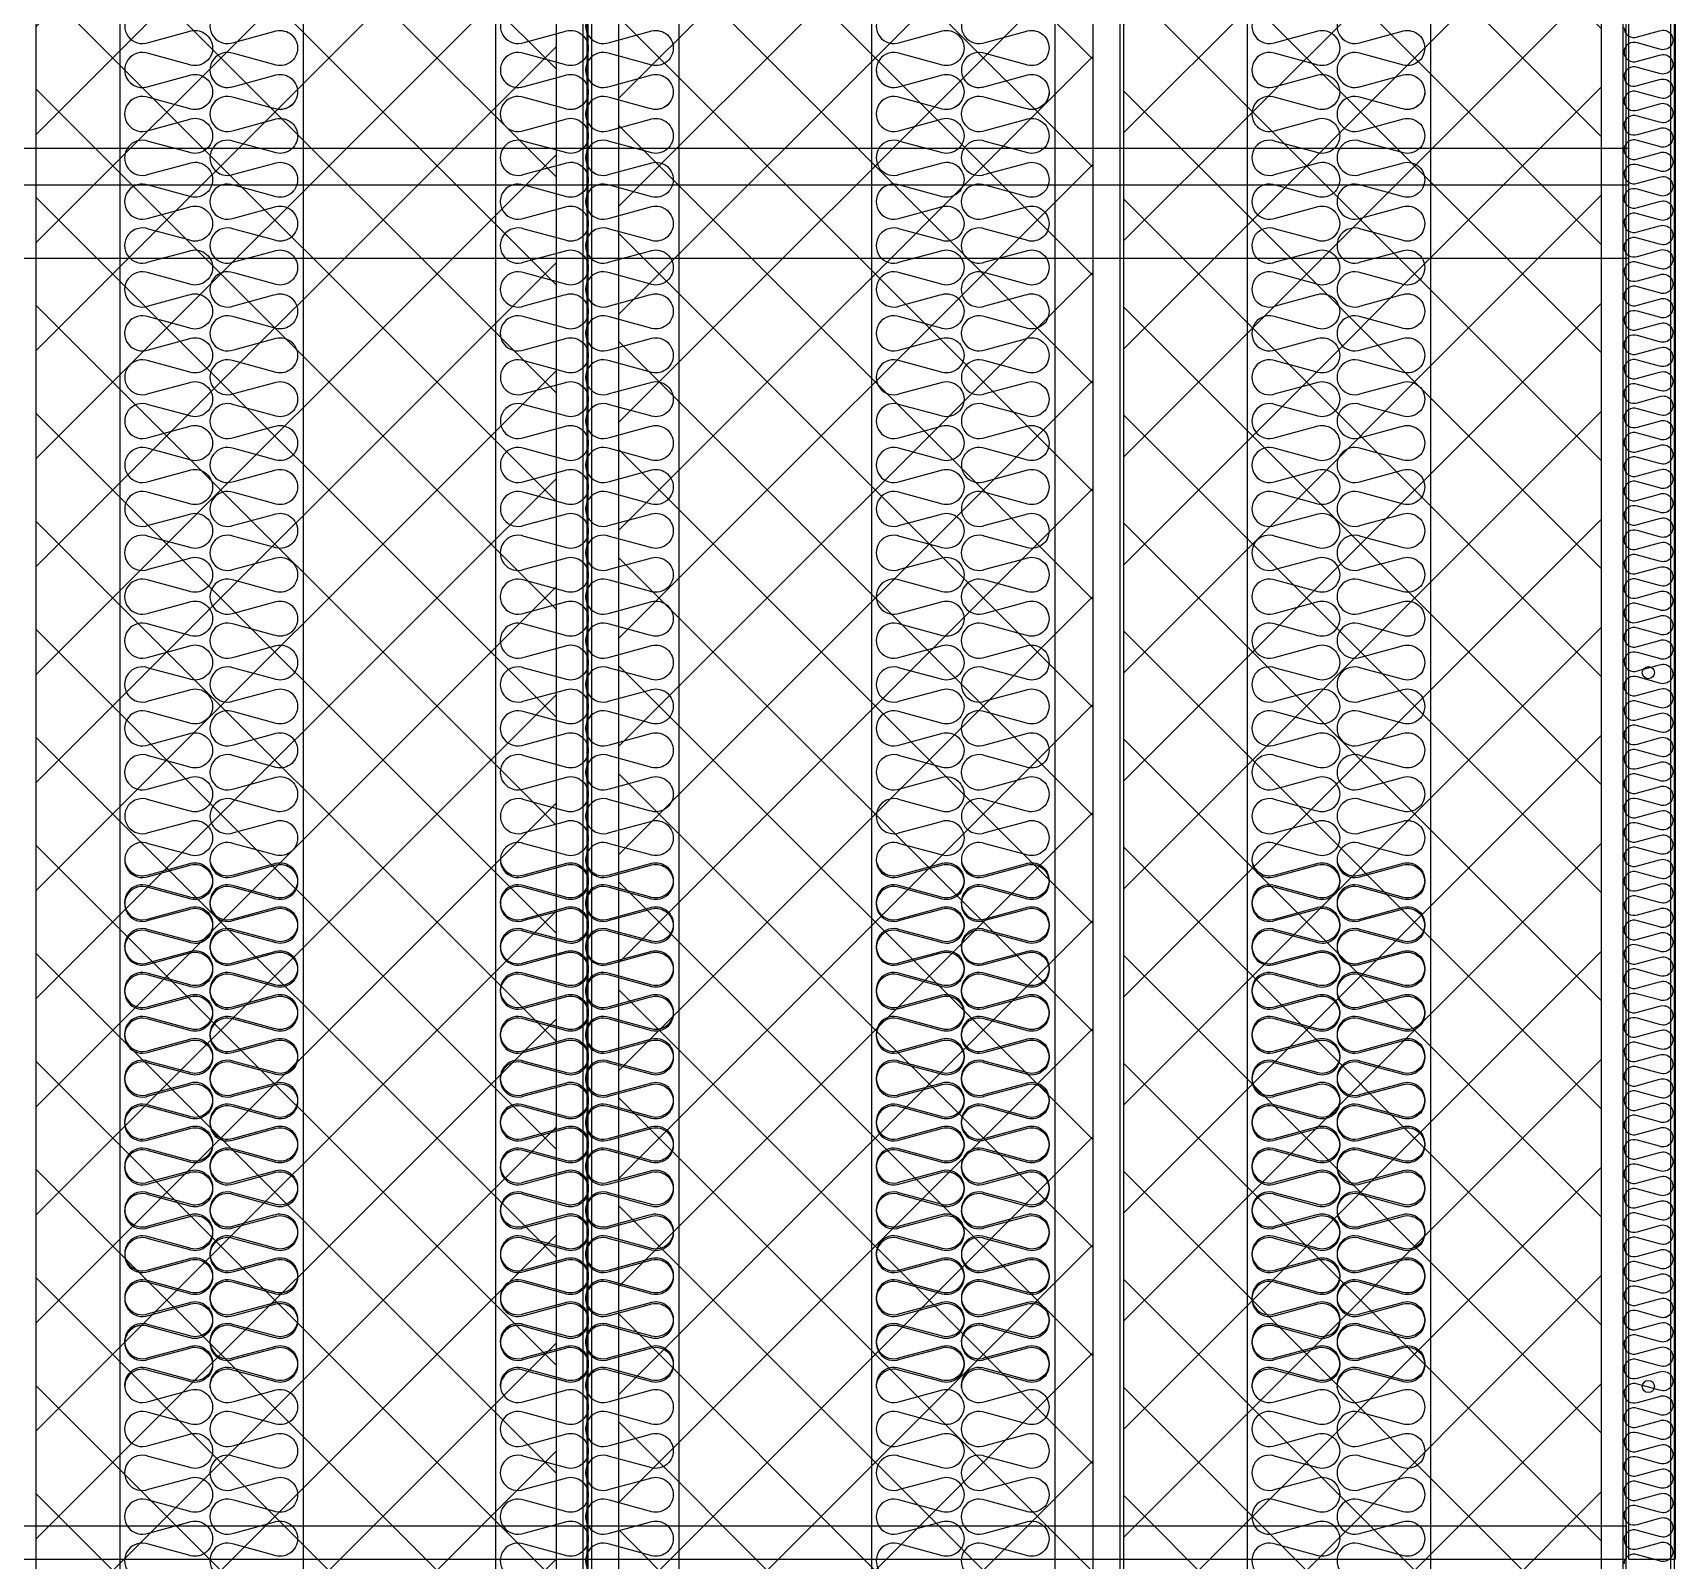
# Model space of a CAD drawing. Header units: millimetres. Extents: x 2193 to 31600, y 1908 to 22703.
# Drawn here: x 22273 to 23616, y 8611 to 9861 of the extents above; entities that cross this region are included whole.
import ezdxf

# ---------------------------------------------------------------- set-up
doc = ezdxf.new("R2010")
doc.units = ezdxf.units.MM
doc.layers.add('SMS', color=220, linetype='Continuous')

# ---------------------------------------------------------------- blocks, each defined once
blk = doc.blocks.new('SP 200RT')
at = {"color": 7}
for p, q in [((-109298.6, -79919.9), (-109298.6, -82797.9)), ((-109148.6, -79919.9), (-109148.6, -82797.9))]:
    blk.add_line(p, q, dxfattribs=at)
at = {"layer": 'SMS', "color": 5}
for points in [[(-109275.2, -81108.5, 1.449198), (-109275.2, -81135.3), (-109242.3, -81126.4, -0.524856), (-109222.8, -81139.9, -0.524856), (-109242.3, -81153.3), (-109275.2, -81144.4, 1.449198), (-109275.2, -81171.2), (-109242.3, -81162.3, -0.524856), (-109222.8, -81175.8, -0.417249), (-109237.3, -81190.1)], [(-109205.5, -81108.5, 1.449198), (-109205.5, -81135.3), (-109172.6, -81126.4, -0.524856), (-109153.2, -81139.9, -0.524856), (-109172.6, -81153.3), (-109205.5, -81144.4, 1.449198), (-109205.5, -81171.2), (-109172.6, -81162.3, -0.524856), (-109153.2, -81175.8, -0.417249), (-109167.7, -81190.1)], [(-109294.2, -81161.4, 0.446849), (-109275.2, -81171.2), (-109242.3, -81162.3, -0.524856), (-109222.8, -81175.8, -0.524856), (-109242.3, -81189.2), (-109275.2, -81180.3, 1.449198), (-109275.2, -81207.2), (-109242.3, -81198.3, -0.524856), (-109222.8, -81211.7, -0.524856), (-109242.3, -81225.1), (-109275.2, -81216.2, 1.449198), (-109275.2, -81243.1), (-109242.3, -81234.2, -0.524856), (-109222.8, -81247.6, -0.524856), (-109242.3, -81261), (-109275.2, -81252.1, 1.449198), (-109275.2, -81279), (-109242.3, -81270.1, -0.524856), (-109222.8, -81283.5, -0.524856), (-109242.3, -81296.9), (-109275.2, -81288, 1.449198), (-109275.2, -81314.9), (-109242.3, -81306, -0.524856), (-109222.8, -81319.4, -0.524856), (-109242.3, -81332.8), (-109275.2, -81323.9, 1.449198), (-109275.2, -81350.8), (-109242.3, -81341.9, -0.524856), (-109222.8, -81355.3, -0.524856), (-109242.3, -81368.8), (-109275.2, -81359.8, 1.449198), (-109275.2, -81386.7), (-109242.3, -81377.8, -0.524856), (-109222.8, -81391.2, -0.524856), (-109242.3, -81404.7), (-109275.2, -81395.8, 1.449198), (-109275.2, -81422.6), (-109242.3, -81413.7, -0.524856), (-109222.8, -81427.1, -0.524856), (-109242.3, -81440.6), (-109275.2, -81431.7, 1.449198), (-109275.2, -81458.5), (-109242.3, -81449.6, -0.524856), (-109222.8, -81463.1, -0.524856), (-109242.3, -81476.5), (-109275.2, -81467.6, 1.449198), (-109275.2, -81494.4), (-109242.3, -81485.5, -0.524856), (-109222.8, -81499, -0.524856), (-109242.3, -81512.4), (-109275.2, -81503.5, 1.449198), (-109275.2, -81530.3), (-109242.3, -81521.4, -0.524856), (-109222.8, -81534.9, -0.524856), (-109242.3, -81548.3), (-109275.2, -81539.4, 1.449198), (-109275.2, -81566.3), (-109242.3, -81557.4, -0.524856), (-109222.8, -81570.8, -0.524856), (-109242.3, -81584.2), (-109275.2, -81575.3, 1.449198), (-109275.2, -81602.2), (-109242.3, -81593.3, -0.524856), (-109222.8, -81606.7, -0.524856), (-109242.3, -81620.1), (-109275.2, -81611.2, 1.449198), (-109275.2, -81638.1), (-109242.3, -81629.2, -0.524856), (-109222.8, -81642.6, -0.524856), (-109242.3, -81656), (-109275.2, -81647.1, 1.449198), (-109275.2, -81674), (-109242.3, -81665.1, -0.524856), (-109222.8, -81678.5, -0.524856), (-109242.3, -81691.9), (-109275.2, -81683, 1.449198), (-109275.2, -81709.9), (-109242.3, -81701, -0.524856), (-109222.8, -81714.4, -0.524856), (-109242.3, -81727.9), (-109275.2, -81718.9, 1.449198), (-109275.2, -81745.8), (-109242.3, -81736.9, -0.524856), (-109222.8, -81750.3, -0.524856), (-109242.3, -81763.8), (-109275.2, -81754.9, 1.449198), (-109275.2, -81781.7), (-109242.3, -81772.8, -0.524856), (-109222.8, -81786.2, -0.524856), (-109242.3, -81799.7), (-109275.2, -81790.8, 1.449198), (-109275.2, -81817.6), (-109242.3, -81808.7, -0.524856), (-109222.8, -81822.2, -0.524856), (-109242.3, -81835.6), (-109275.2, -81826.7, 1.449198), (-109275.2, -81853.5), (-109242.3, -81844.6, -0.524856), (-109222.8, -81858.1, -0.524856), (-109242.3, -81871.5), (-109275.2, -81862.6, 1.449198), (-109275.2, -81889.4), (-109242.3, -81880.5, -0.524856), (-109222.8, -81894, -0.524856), (-109242.3, -81907.4), (-109275.2, -81898.5, 1.449198), (-109275.2, -81925.4), (-109242.3, -81916.5, -0.524856), (-109222.8, -81929.9, -0.524856), (-109242.3, -81943.3), (-109275.2, -81934.4, 1.449198), (-109275.2, -81961.3), (-109242.3, -81952.4, -0.524856), (-109222.8, -81965.8, -0.524856), (-109242.3, -81979.2), (-109275.2, -81970.3, 1.449198), (-109275.2, -81997.2), (-109242.3, -81988.3, -0.524856), (-109222.8, -82001.7, -0.524856), (-109242.3, -82015.1), (-109275.2, -82006.2, 1.449198), (-109275.2, -82033.1), (-109242.3, -82024.2, -0.524856), (-109222.8, -82037.6, -0.524856), (-109242.3, -82051), (-109275.2, -82042.1, 1.449198), (-109275.2, -82069), (-109242.3, -82060.1, -0.524856), (-109222.8, -82073.5, -0.524856), (-109242.3, -82087), (-109275.2, -82078, 1.449198), (-109275.2, -82104.9), (-109242.3, -82096, -0.524856), (-109222.8, -82109.4, -0.524856), (-109242.3, -82122.9), (-109275.2, -82114, 1.449198), (-109275.2, -82140.8), (-109242.3, -82131.9, -0.524856), (-109222.8, -82145.3, -0.524856), (-109242.3, -82158.8), (-109275.2, -82149.9, 1.449198), (-109275.2, -82176.7), (-109242.3, -82167.8, -0.524856), (-109222.8, -82181.3, -0.524856), (-109242.3, -82194.7), (-109275.2, -82185.8, 0.440524), (-109294.1, -82195.3, 0.440524)], [(-109224.5, -81161.4, 0.446849), (-109205.5, -81171.2), (-109172.6, -81162.3, -0.524856), (-109153.2, -81175.8, -0.524856), (-109172.6, -81189.2), (-109205.5, -81180.3, 1.449198), (-109205.5, -81207.2), (-109172.6, -81198.3, -0.524856), (-109153.2, -81211.7, -0.524856), (-109172.6, -81225.1), (-109205.5, -81216.2, 1.449198), (-109205.5, -81243.1), (-109172.6, -81234.2, -0.524856), (-109153.2, -81247.6, -0.524856), (-109172.6, -81261), (-109205.5, -81252.1, 1.449198), (-109205.5, -81279), (-109172.6, -81270.1, -0.524856), (-109153.2, -81283.5, -0.524856), (-109172.6, -81296.9), (-109205.5, -81288, 1.449198), (-109205.5, -81314.9), (-109172.6, -81306, -0.524856), (-109153.2, -81319.4, -0.524856), (-109172.6, -81332.8), (-109205.5, -81323.9, 1.449198), (-109205.5, -81350.8), (-109172.6, -81341.9, -0.524856), (-109153.2, -81355.3, -0.524856), (-109172.6, -81368.8), (-109205.5, -81359.8, 1.449198), (-109205.5, -81386.7), (-109172.6, -81377.8, -0.524856), (-109153.2, -81391.2, -0.524856), (-109172.6, -81404.7), (-109205.5, -81395.8, 1.449198), (-109205.5, -81422.6), (-109172.6, -81413.7, -0.524856), (-109153.2, -81427.1, -0.524856), (-109172.6, -81440.6), (-109205.5, -81431.7, 1.449198), (-109205.5, -81458.5), (-109172.6, -81449.6, -0.524856), (-109153.2, -81463.1, -0.524856), (-109172.6, -81476.5), (-109205.5, -81467.6, 1.449198), (-109205.5, -81494.4), (-109172.6, -81485.5, -0.524856), (-109153.2, -81499, -0.524856), (-109172.6, -81512.4), (-109205.5, -81503.5, 1.449198), (-109205.5, -81530.3), (-109172.6, -81521.4, -0.524856), (-109153.2, -81534.9, -0.524856), (-109172.6, -81548.3), (-109205.5, -81539.4, 1.449198), (-109205.5, -81566.3), (-109172.6, -81557.4, -0.524856), (-109153.2, -81570.8, -0.524856), (-109172.6, -81584.2), (-109205.5, -81575.3, 1.449198), (-109205.5, -81602.2), (-109172.6, -81593.3, -0.524856), (-109153.2, -81606.7, -0.524856), (-109172.6, -81620.1), (-109205.5, -81611.2, 1.449198), (-109205.5, -81638.1), (-109172.6, -81629.2, -0.524856), (-109153.2, -81642.6, -0.524856), (-109172.6, -81656), (-109205.5, -81647.1, 1.449198), (-109205.5, -81674), (-109172.6, -81665.1, -0.524856), (-109153.2, -81678.5, -0.524856), (-109172.6, -81691.9), (-109205.5, -81683, 1.449198), (-109205.5, -81709.9), (-109172.6, -81701, -0.524856), (-109153.2, -81714.4, -0.524856), (-109172.6, -81727.9), (-109205.5, -81718.9, 1.449198), (-109205.5, -81745.8), (-109172.6, -81736.9, -0.524856), (-109153.2, -81750.3, -0.524856), (-109172.6, -81763.8), (-109205.5, -81754.9, 1.449198), (-109205.5, -81781.7), (-109172.6, -81772.8, -0.524856), (-109153.2, -81786.2, -0.524856), (-109172.6, -81799.7), (-109205.5, -81790.8, 1.449198), (-109205.5, -81817.6), (-109172.6, -81808.7, -0.524856), (-109153.2, -81822.2, -0.524856), (-109172.6, -81835.6), (-109205.5, -81826.7, 1.449198), (-109205.5, -81853.5), (-109172.6, -81844.6, -0.524856), (-109153.2, -81858.1, -0.524856), (-109172.6, -81871.5), (-109205.5, -81862.6, 1.449198), (-109205.5, -81889.4), (-109172.6, -81880.5, -0.524856), (-109153.2, -81894, -0.524856), (-109172.6, -81907.4), (-109205.5, -81898.5, 1.449198), (-109205.5, -81925.4), (-109172.6, -81916.5, -0.524856), (-109153.2, -81929.9, -0.524856), (-109172.6, -81943.3), (-109205.5, -81934.4, 1.449198), (-109205.5, -81961.3), (-109172.6, -81952.4, -0.524856), (-109153.2, -81965.8, -0.524856), (-109172.6, -81979.2), (-109205.5, -81970.3, 1.449198), (-109205.5, -81997.2), (-109172.6, -81988.3, -0.524856), (-109153.2, -82001.7, -0.524856), (-109172.6, -82015.1), (-109205.5, -82006.2, 1.449198), (-109205.5, -82033.1), (-109172.6, -82024.2, -0.524856), (-109153.2, -82037.6, -0.524856), (-109172.6, -82051), (-109205.5, -82042.1, 1.449198), (-109205.5, -82069), (-109172.6, -82060.1, -0.524856), (-109153.2, -82073.5, -0.524856), (-109172.6, -82087), (-109205.5, -82078, 1.449198), (-109205.5, -82104.9), (-109172.6, -82096, -0.524856), (-109153.2, -82109.4, -0.524856), (-109172.6, -82122.9), (-109205.5, -82114, 1.449198), (-109205.5, -82140.8), (-109172.6, -82131.9, -0.524856), (-109153.2, -82145.3, -0.524856), (-109172.6, -82158.8), (-109205.5, -82149.9, 1.449198), (-109205.5, -82176.7), (-109172.6, -82167.8, -0.524856), (-109153.2, -82181.3, -0.524856), (-109172.6, -82194.7), (-109205.5, -82185.8, 0.440524), (-109224.5, -82195.3, 0.440524)], [(-109294.2, -81806.4, 0.446849), (-109275.2, -81816.2), (-109242.3, -81807.3, -0.524856), (-109222.8, -81820.8, -0.524856), (-109242.3, -81834.2), (-109275.2, -81825.3, 1.449198), (-109275.2, -81852.2), (-109242.3, -81843.3, -0.524856), (-109222.8, -81856.7, -0.524856), (-109242.3, -81870.1), (-109275.2, -81861.2, 1.449198), (-109275.2, -81888.1), (-109242.3, -81879.2, -0.524856), (-109222.8, -81892.6, -0.524856), (-109242.3, -81906), (-109275.2, -81897.1, 1.449198), (-109275.2, -81924), (-109242.3, -81915.1, -0.524856), (-109222.8, -81928.5, -0.524856), (-109242.3, -81941.9), (-109275.2, -81933, 1.449198), (-109275.2, -81959.9), (-109242.3, -81951, -0.524856), (-109222.8, -81964.4, -0.524856), (-109242.3, -81977.8), (-109275.2, -81968.9, 1.449198), (-109275.2, -81995.8), (-109242.3, -81986.9, -0.524856), (-109222.8, -82000.3, -0.524856), (-109242.3, -82013.8), (-109275.2, -82004.8, 1.449198), (-109275.2, -82031.7), (-109242.3, -82022.8, -0.524856), (-109222.8, -82036.2, -0.524856), (-109242.3, -82049.7), (-109275.2, -82040.8, 1.449198), (-109275.2, -82067.6), (-109242.3, -82058.7, -0.524856), (-109222.8, -82072.1, -0.524856), (-109242.3, -82085.6), (-109275.2, -82076.7, 1.449198), (-109275.2, -82103.5), (-109242.3, -82094.6, -0.524856), (-109222.8, -82108.1, -0.524856), (-109242.3, -82121.5), (-109275.2, -82112.6, 1.449198), (-109275.2, -82139.4), (-109242.3, -82130.5, -0.524856), (-109222.8, -82144, -0.524856), (-109242.3, -82157.4), (-109275.2, -82148.5, 1.449198), (-109275.2, -82175.3), (-109242.3, -82166.4, -0.524856), (-109222.8, -82179.9, -0.524856), (-109242.3, -82193.3), (-109275.2, -82184.4, 1.449198), (-109275.2, -82211.3), (-109242.3, -82202.4, -0.524856), (-109222.8, -82215.8, -0.524856), (-109242.3, -82229.2), (-109275.2, -82220.3, 1.449198), (-109275.2, -82247.2), (-109242.3, -82238.3, -0.524856), (-109222.8, -82251.7, -0.524856), (-109242.3, -82265.1), (-109275.2, -82256.2, 1.449198), (-109275.2, -82283.1), (-109242.3, -82274.2, -0.524856), (-109222.8, -82287.6, -0.524856), (-109242.3, -82301), (-109275.2, -82292.1, 1.449198), (-109275.2, -82319), (-109242.3, -82310.1, -0.524856), (-109222.8, -82323.5, -0.524856), (-109242.3, -82336.9), (-109275.2, -82328, 1.449198), (-109275.2, -82354.9), (-109242.3, -82346, -0.524856), (-109222.8, -82359.4, -0.524856), (-109242.3, -82372.9), (-109275.2, -82363.9, 1.449198), (-109275.2, -82390.8)], [(-109224.5, -81806.4, 0.446849), (-109205.5, -81816.2), (-109172.6, -81807.3, -0.524856), (-109153.2, -81820.8, -0.524856), (-109172.6, -81834.2), (-109205.5, -81825.3, 1.449198), (-109205.5, -81852.2), (-109172.6, -81843.3, -0.524856), (-109153.2, -81856.7, -0.524856), (-109172.6, -81870.1), (-109205.5, -81861.2, 1.449198), (-109205.5, -81888.1), (-109172.6, -81879.2, -0.524856), (-109153.2, -81892.6, -0.524856), (-109172.6, -81906), (-109205.5, -81897.1, 1.449198), (-109205.5, -81924), (-109172.6, -81915.1, -0.524856), (-109153.2, -81928.5, -0.524856), (-109172.6, -81941.9), (-109205.5, -81933, 1.449198), (-109205.5, -81959.9), (-109172.6, -81951, -0.524856), (-109153.2, -81964.4, -0.524856), (-109172.6, -81977.8), (-109205.5, -81968.9, 1.449198), (-109205.5, -81995.8), (-109172.6, -81986.9, -0.524856), (-109153.2, -82000.3, -0.524856), (-109172.6, -82013.8), (-109205.5, -82004.8, 1.449198), (-109205.5, -82031.7), (-109172.6, -82022.8, -0.524856), (-109153.2, -82036.2, -0.524856), (-109172.6, -82049.7), (-109205.5, -82040.8, 1.449198), (-109205.5, -82067.6), (-109172.6, -82058.7, -0.524856), (-109153.2, -82072.1, -0.524856), (-109172.6, -82085.6), (-109205.5, -82076.7, 1.449198), (-109205.5, -82103.5), (-109172.6, -82094.6, -0.524856), (-109153.2, -82108.1, -0.524856), (-109172.6, -82121.5), (-109205.5, -82112.6, 1.449198), (-109205.5, -82139.4), (-109172.6, -82130.5, -0.524856), (-109153.2, -82144, -0.524856), (-109172.6, -82157.4), (-109205.5, -82148.5, 1.449198), (-109205.5, -82175.3), (-109172.6, -82166.4, -0.524856), (-109153.2, -82179.9, -0.524856), (-109172.6, -82193.3), (-109205.5, -82184.4, 1.449198), (-109205.5, -82211.3), (-109172.6, -82202.4, -0.524856), (-109153.2, -82215.8, -0.524856), (-109172.6, -82229.2), (-109205.5, -82220.3, 1.449198), (-109205.5, -82247.2), (-109172.6, -82238.3, -0.524856), (-109153.2, -82251.7, -0.524856), (-109172.6, -82265.1), (-109205.5, -82256.2, 1.449198), (-109205.5, -82283.1), (-109172.6, -82274.2, -0.524856), (-109153.2, -82287.6, -0.524856), (-109172.6, -82301), (-109205.5, -82292.1, 1.449198), (-109205.5, -82319), (-109172.6, -82310.1, -0.524856), (-109153.2, -82323.5, -0.524856), (-109172.6, -82336.9), (-109205.5, -82328, 1.449198), (-109205.5, -82354.9), (-109172.6, -82346, -0.524856), (-109153.2, -82359.4, -0.524856), (-109172.6, -82372.9), (-109205.5, -82363.9, 1.449198), (-109205.5, -82390.8)], [(-109275.2, -82185.8, 1.449198), (-109275.2, -82212.6), (-109242.3, -82203.7, -0.524856), (-109222.8, -82217.2, -0.524856), (-109242.3, -82230.6), (-109275.2, -82221.7, 0.54148), (-109294.6, -82235.9, 0.54148)], [(-109205.5, -82185.8, 1.449198), (-109205.5, -82212.6), (-109172.6, -82203.7, -0.524856), (-109153.2, -82217.2, -0.524856), (-109172.6, -82230.6), (-109205.5, -82221.7, 0.54148), (-109225, -82235.9, 0.54148)]]:
    blk.add_lwpolyline(points, format="xyb", dxfattribs=at)
blk = doc.blocks.new('SCR 175')
at = {"ltscale": 500}
h = blk.add_hatch(dxfattribs=at)
h.set_pattern_fill('ANSI37', color=251, scale=500)
h.set_pattern_definition([(45, (-127082.43, -95385.714), (-44.19417, 44.19417), []), (135, (-127082.43, -95385.714), (-44.19417, -44.19417), [])])
h.paths.add_polyline_path([(-97669.3, -79941.9), (-98094.8, -79941.9), (-98094.8, -82774.9), (-97669.3, -82774.9)])
h = blk.add_hatch(dxfattribs=at)
h.set_pattern_fill('ANSI37', color=251, scale=500)
h.set_pattern_definition([(45, (-127077.43, -95385.714), (-44.19417, 44.19417), []), (135, (-127077.43, -95385.714), (-44.19417, -44.19417), [])])
h.paths.add_polyline_path([(-97618.2, -82774.9), (-97230.2, -82774.9), (-97230.2, -79941.9), (-97618.2, -79941.9)])
h = blk.add_hatch(dxfattribs=at)
h.set_pattern_fill('ANSI37', color=251, scale=500)
h.set_pattern_definition([(45, (-127254.93, -95385.714), (-44.19417, 44.19417), []), (135, (-127254.93, -95385.714), (-44.19417, -44.19417), [])])
h.paths.add_polyline_path([(-96814.3, -79941.9), (-97205.2, -79941.9), (-97205.2, -82774.9), (-96814.3, -82774.9)])
at = {"color": 251, "ltscale": 500}
for p, q in [((-97644.2, -79880.4), (-97644.2, -82836.4)), ((-97643.3, -79880.4), (-97643.3, -82836.4)), ((-96757.8, -79880.4), (-96757.8, -82836.4)), ((-97669.3, -79919.4), (-97669.3, -82797.4)), ((-97647.3, -79919.4), (-97647.3, -82797.4)), ((-97640.2, -79919.4), (-97640.2, -82797.4)), ((-97618.2, -79919.4), (-97618.2, -82797.4)), ((-96814.3, -79919.4), (-96814.3, -82797.4)), ((-96796.8, -79919.4), (-96796.8, -82797.4)), ((-96794.3, -79916.9), (-96794.3, -82799.9)), ((-98094.8, -79941.9), (-98094.8, -82774.9)), ((-97230.2, -79941.9), (-97230.2, -82774.9)), ((-97208.2, -79941.9), (-97208.2, -82774.9)), ((-97205.2, -79941.9), (-97205.2, -82774.9))]:
    blk.add_line(p, q, dxfattribs=at)
for centre in [(-96775.8, -81650.4), (-96775.8, -82234.4)]:
    blk.add_circle(centre, 5, dxfattribs=at)
blk = doc.blocks.new('2')
at = {"color": 7}
for p, q in [((23573.2, 11110.7), (23573.2, 8190.7)), ((23615.2, 11110.7), (23615.2, 8110.7))]:
    blk.add_line(p, q, dxfattribs=at)
for p, q in [((23615.2, 11110.7), (23615.2, 8110.7)), ((23577.9, 10754.3), (23577.9, 8612.4)), ((23616.1, 10754.3), (23616.1, 8612.4)), ((20955.2, 8639.7), (23576.1, 8639.7)), ((23576.1, 8639.7), (23576.1, 8612.4)), ((20955.2, 8612.4), (23576.1, 8612.4)), ((23577.9, 8612.4), (23616.1, 8612.4))]:
    blk.add_line(p, q)
at = {"ltscale": 500}
for p, q in [((20953.4, 9766.7), (23577.9, 9766.7)), ((20953.4, 9736.7), (23577.9, 9736.7)), ((20953.4, 9676.7), (23577.9, 9676.7))]:
    blk.add_line(p, q, dxfattribs=at)
at = {"layer": 'SMS', "color": 5, "elevation": 0}
for points in [[(23574.3, 9865.2, 0.524856), (23585.2, 9857.8), (23603.4, 9862.7, -1.449198), (23603.4, 9847.8), (23585.2, 9852.8, 0.524856), (23574.3, 9845.3, 0.524856), (23585.2, 9837.8), (23603.4, 9842.8, -1.449198), (23603.4, 9827.9), (23585.2, 9832.8, 0.524856), (23574.3, 9825.3, 0.524856), (23585.2, 9817.9), (23603.4, 9822.8, -1.449198), (23603.4, 9807.9), (23585.2, 9812.9, 0.524856), (23574.3, 9805.4, 0.524856), (23585.2, 9797.9), (23603.4, 9802.9, -1.449198), (23603.4, 9788), (23585.2, 9792.9, 0.524856), (23574.3, 9785.4, 0.524856), (23585.2, 9778), (23603.4, 9782.9, -1.449198), (23603.4, 9768), (23585.2, 9773, 0.524856), (23574.3, 9765.5, 0.524856), (23585.2, 9758), (23603.4, 9763, -1.449198), (23603.4, 9748.1), (23585.2, 9753, 0.524856), (23574.3, 9745.5, 0.524856), (23585.2, 9738.1), (23603.4, 9743, -1.449198), (23603.4, 9728.1), (23585.2, 9733.1, 0.524856), (23574.3, 9725.6, 0.524856), (23585.2, 9718.1), (23603.4, 9723.1, -1.449198), (23603.4, 9708.2), (23585.2, 9713.1, 0.524856), (23574.3, 9705.6, 0.524856), (23585.2, 9698.2), (23603.4, 9703.1, -1.449198), (23603.4, 9688.2), (23585.2, 9693.2, 0.524856), (23574.3, 9685.7, 0.524856), (23585.2, 9678.2), (23603.4, 9683.2, -1.449198), (23603.4, 9668.3), (23585.2, 9673.2, 0.524856), (23574.3, 9665.7, 0.524856), (23585.2, 9658.3), (23603.4, 9663.2, -1.449198), (23603.4, 9648.3), (23585.2, 9653.3, 0.524856), (23574.3, 9645.8, 0.524856), (23585.2, 9638.3), (23603.4, 9643.3, -1.449198), (23603.4, 9628.4), (23585.2, 9633.3, 0.524856), (23574.3, 9625.8, 0.524856), (23585.2, 9618.4), (23603.4, 9623.3, -1.449198), (23603.4, 9608.4), (23585.2, 9613.4, 0.524856), (23574.3, 9605.9, 0.524856), (23585.2, 9598.4), (23603.4, 9603.4, -1.449198), (23603.4, 9588.5), (23585.2, 9593.4, 0.524856), (23574.3, 9585.9, 0.524856), (23585.2, 9578.5), (23603.4, 9583.4, -1.449198), (23603.4, 9568.5), (23585.2, 9573.5, 0.524856), (23574.3, 9566, 0.524856), (23585.2, 9558.5), (23603.4, 9563.5, -1.449198), (23603.4, 9548.6), (23585.2, 9553.5, 0.524856), (23574.3, 9546, 0.524856), (23585.2, 9538.6), (23603.4, 9543.5, -1.449198), (23603.4, 9528.6), (23585.2, 9533.6, 0.524856), (23574.3, 9526.1, 0.524856), (23585.2, 9518.6), (23603.4, 9523.6, -1.449198), (23603.4, 9508.7), (23585.2, 9513.6, 0.524856), (23574.3, 9506.1, 0.524856), (23585.2, 9498.7), (23603.4, 9503.6, -1.449198), (23603.4, 9488.7), (23585.2, 9493.7, 0.524856), (23574.3, 9486.2, 0.524856), (23585.2, 9478.7), (23603.4, 9483.7, -1.449198), (23603.4, 9468.8), (23585.2, 9473.7, 0.524856), (23574.3, 9466.2, 0.524856), (23585.2, 9458.8), (23603.4, 9463.7, -1.449198), (23603.4, 9448.8), (23585.2, 9453.8, 0.524856), (23574.3, 9446.3, 0.524856), (23585.2, 9438.8), (23603.4, 9443.8, -1.449198), (23603.4, 9428.9), (23585.2, 9433.8, 0.524856), (23574.3, 9426.3, 0.524856), (23585.2, 9418.9), (23603.4, 9423.8, -1.449198), (23603.4, 9408.9), (23585.2, 9413.9, 0.524856), (23574.3, 9406.4, 0.524856), (23585.2, 9398.9), (23603.4, 9403.9, -1.449198), (23603.4, 9389), (23585.2, 9393.9, 0.524856), (23574.3, 9386.4, 0.417249), (23582.4, 9378.5)], [(23614, 9394.4, -0.446849), (23603.4, 9389), (23585.2, 9393.9, 0.524856), (23574.3, 9386.4, 0.524856), (23585.2, 9379), (23603.4, 9383.9, -1.449198), (23603.4, 9369), (23585.2, 9374, 0.524856), (23574.3, 9366.5, 0.524856), (23585.2, 9359), (23603.4, 9364, -1.449198), (23603.4, 9349.1), (23585.2, 9354, 0.524856), (23574.3, 9346.5, 0.524856), (23585.2, 9339.1), (23603.4, 9344, -1.449198), (23603.4, 9329.1), (23585.2, 9334.1, 0.524856), (23574.3, 9326.6, 0.524856), (23585.2, 9319.1), (23603.4, 9324.1, -1.449198), (23603.4, 9309.2), (23585.2, 9314.1, 0.524856), (23574.3, 9306.6, 0.524856), (23585.2, 9299.2), (23603.4, 9304.1, -1.449198), (23603.4, 9289.2), (23585.2, 9294.2, 0.524856), (23574.3, 9286.7, 0.524856), (23585.2, 9279.2), (23603.4, 9284.2, -1.449198), (23603.4, 9269.3), (23585.2, 9274.2, 0.524856), (23574.3, 9266.7, 0.524856), (23585.2, 9259.3), (23603.4, 9264.2, -1.449198), (23603.4, 9249.3), (23585.2, 9254.3, 0.524856), (23574.3, 9246.8, 0.524856), (23585.2, 9239.3), (23603.4, 9244.3, -1.449198), (23603.4, 9229.4), (23585.2, 9234.3, 0.524856), (23574.3, 9226.8, 0.524856), (23585.2, 9219.4), (23603.4, 9224.3, -1.449198), (23603.4, 9209.4), (23585.2, 9214.4, 0.524856), (23574.3, 9206.9, 0.524856), (23585.2, 9199.4), (23603.4, 9204.4, -1.449198), (23603.4, 9189.5), (23585.2, 9194.4, 0.524856), (23574.3, 9186.9, 0.524856), (23585.2, 9179.5), (23603.4, 9184.4, -1.449198), (23603.4, 9169.5), (23585.2, 9174.5, 0.524856), (23574.3, 9167, 0.524856), (23585.2, 9159.5), (23603.4, 9164.5, -1.449198), (23603.4, 9149.6), (23585.2, 9154.5, 0.524856), (23574.3, 9147, 0.524856), (23585.2, 9139.6), (23603.4, 9144.5, -1.449198), (23603.4, 9129.6), (23585.2, 9134.6, 0.524856), (23574.3, 9127.1, 0.524856), (23585.2, 9119.6), (23603.4, 9124.6, -1.449198), (23603.4, 9109.7), (23585.2, 9114.6, 0.524856), (23574.3, 9107.1, 0.524856), (23585.2, 9099.7), (23603.4, 9104.6, -1.449198), (23603.4, 9089.7), (23585.2, 9094.7, 0.524856), (23574.3, 9087.2, 0.524856), (23585.2, 9079.7), (23603.4, 9084.7, -1.449198), (23603.4, 9069.8), (23585.2, 9074.7, 0.524856), (23574.3, 9067.2, 0.524856), (23585.2, 9059.8), (23603.4, 9064.7, -1.449198), (23603.4, 9049.8), (23585.2, 9054.8, 0.524856), (23574.3, 9047.3, 0.524856), (23585.2, 9039.8), (23603.4, 9044.8, -1.449198), (23603.4, 9029.9), (23585.2, 9034.8, 0.524856), (23574.3, 9027.3, 0.524856), (23585.2, 9019.9), (23603.4, 9024.8, -1.449198), (23603.4, 9009.9), (23585.2, 9014.9, 0.524856), (23574.3, 9007.4, 0.524856), (23585.2, 8999.9), (23603.4, 9004.9, -1.449198), (23603.4, 8990), (23585.2, 8994.9, 0.524856), (23574.3, 8987.4, 0.524856), (23585.2, 8980), (23603.4, 8984.9, -1.449198), (23603.4, 8970), (23585.2, 8975, 0.524856), (23574.3, 8967.5, 0.524856), (23585.2, 8960), (23603.4, 8965, -1.449198), (23603.4, 8950.1), (23585.2, 8955, 0.524856), (23574.3, 8947.5, 0.524856), (23585.2, 8940.1), (23603.4, 8945, -1.449198), (23603.4, 8930.1), (23585.2, 8935.1, 0.524856), (23574.3, 8927.6, 0.524856), (23585.2, 8920.1), (23603.4, 8925.1, -1.449198), (23603.4, 8910.2), (23585.2, 8915.1, 0.524856), (23574.3, 8907.6, 0.524856), (23585.2, 8900.2), (23603.4, 8905.1, -1.449198), (23603.4, 8890.2), (23585.2, 8895.2, 0.524856), (23574.3, 8887.7, 0.524856), (23585.2, 8880.2), (23603.4, 8885.2, -1.449198), (23603.4, 8870.3), (23585.2, 8875.2, 0.524856), (23574.3, 8867.7, 0.524856), (23585.2, 8860.3), (23603.4, 8865.2, -1.449198), (23603.4, 8850.3), (23585.2, 8855.3, 0.524856), (23574.3, 8847.8, 0.524856), (23585.2, 8840.3), (23603.4, 8845.3, -1.449198), (23603.4, 8830.4), (23585.2, 8835.3, 0.524856), (23574.3, 8827.8, 0.524856), (23585.2, 8820.4), (23603.4, 8825.3, -1.449198), (23603.4, 8810.4), (23585.2, 8815.4, 0.524856), (23574.3, 8807.9, 0.417249), (23582.4, 8799.9)], [(23614, 8815.9, -0.446849), (23603.4, 8810.4), (23585.2, 8815.4, 0.524856), (23574.3, 8807.9, 0.524856), (23585.2, 8800.4), (23603.4, 8805.4, -1.449198), (23603.4, 8790.5), (23585.2, 8795.4, 0.524856), (23574.3, 8787.9, 0.524856), (23585.2, 8780.5), (23603.4, 8785.4, -1.449198), (23603.4, 8770.5), (23585.2, 8775.5, 0.524856), (23574.3, 8768, 0.524856), (23585.2, 8760.5), (23603.4, 8765.5, -1.449198), (23603.4, 8750.6), (23585.2, 8755.5, 0.524856), (23574.3, 8748, 0.524856), (23585.2, 8740.6), (23603.4, 8745.5, -1.449198), (23603.4, 8730.6), (23585.2, 8735.6, 0.524856), (23574.3, 8728.1, 0.524856), (23585.2, 8720.6), (23603.4, 8725.6, -1.449198), (23603.4, 8710.7), (23585.2, 8715.6, 0.524856), (23574.3, 8708.1, 0.524856), (23585.2, 8700.7), (23603.4, 8705.6, -1.449198), (23603.4, 8690.7), (23585.2, 8695.7, 0.524856), (23574.3, 8688.2, 0.524856), (23585.2, 8680.7), (23603.4, 8685.7, -1.449198), (23603.4, 8670.8), (23585.2, 8675.7, 0.524856), (23574.3, 8668.2, 0.524856), (23585.2, 8660.8), (23603.4, 8665.7, -1.449198), (23603.4, 8650.8), (23585.2, 8655.8, 0.524856), (23574.3, 8648.3, 0.524856), (23585.2, 8640.8), (23603.4, 8645.8, -1.449198), (23603.4, 8630.9), (23585.2, 8635.8, 0.524856), (23574.3, 8628.3, 0.524856), (23585.2, 8620.9), (23603.4, 8625.8, -1.449198), (23603.4, 8610.9), (23585.2, 8615.9, 0.524856), (23574.3, 8608.4, 0.524856)]]:
    blk.add_lwpolyline(points, format="xyb", dxfattribs=at)
for name, p in [('SCR 175', (120370, 90988)), ('SP 200RT', (131642.5, 90988.5)), ('SP 200RT', (131949.8, 90988.5)), ('SP 200RT', (132257.2, 90988.5)), ('SP 200RT', (132564.5, 90988.5))]:
    blk.add_blockref(name, p)

msp = doc.modelspace()

# ---------------------------------------------------------------- block references
msp.add_blockref('2', (0, 0))

doc.saveas('drawing.dxf')
